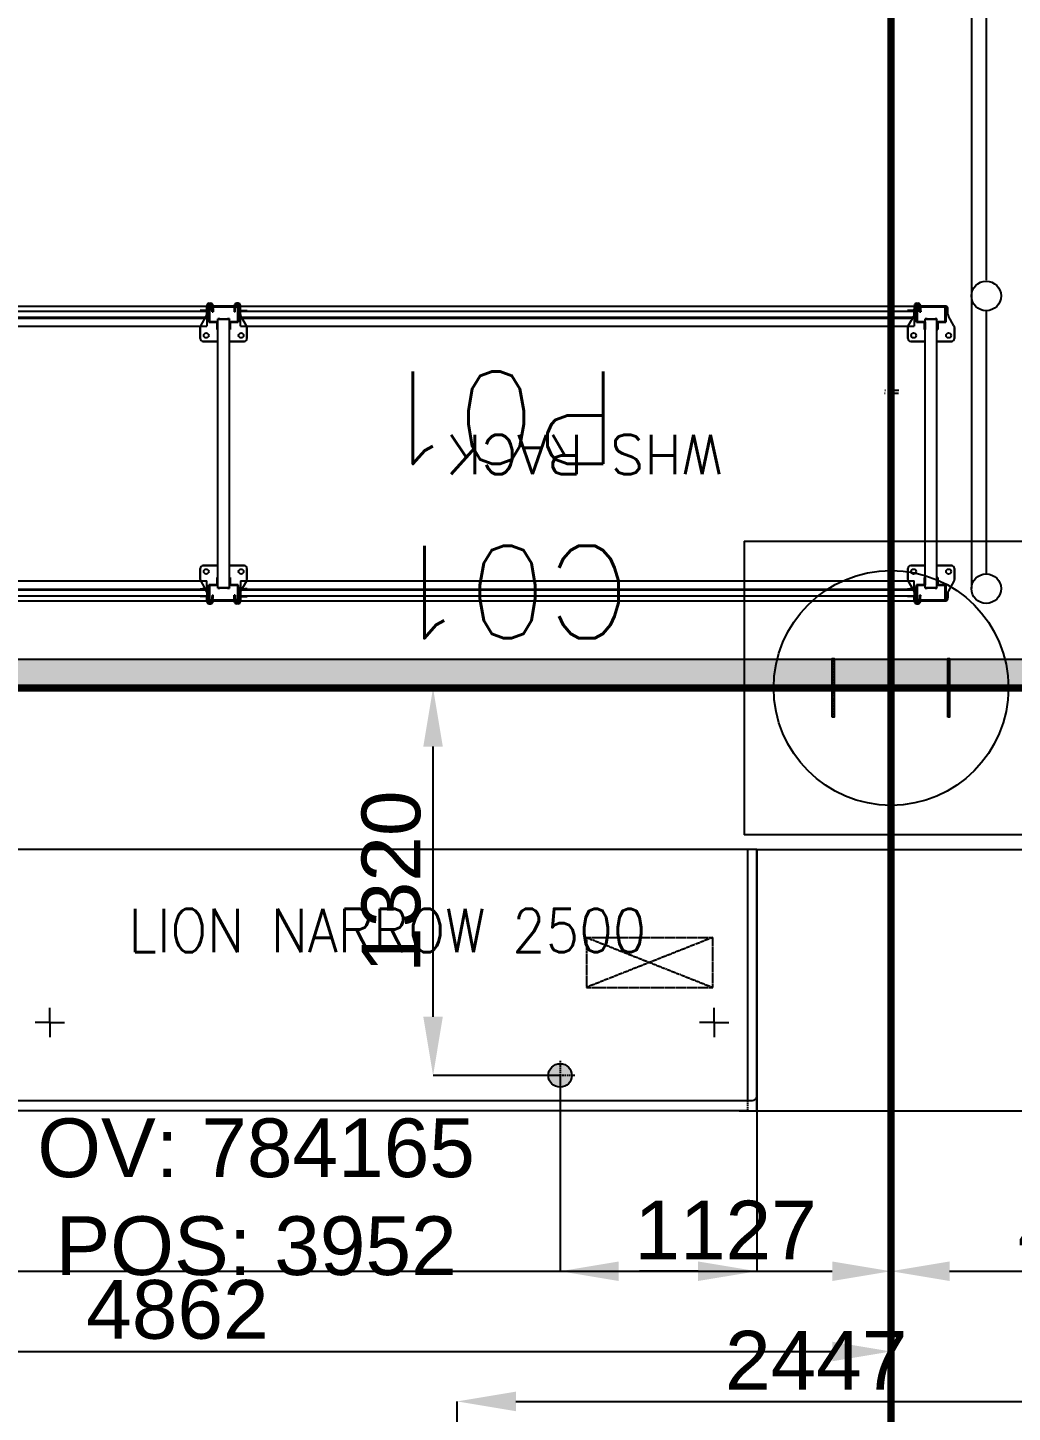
# Model space of a CAD drawing. Header units: millimetres. Extents: x 1478096 to 1808313, y 619971 to 762366.
# Drawn here: x 1554004 to 1557359, y 724123 to 728839 of the extents above; entities that cross this region are included whole.
import ezdxf
from ezdxf.enums import TextEntityAlignment as Align

# ---------------------------------------------------------------- set-up
doc = ezdxf.new("R2010")
doc.units = ezdxf.units.MM
doc.header["$LTSCALE"] = 10
for name, pattern in [('CENTERX2', [4, 2.5, -0.5, 0.5, -0.5]), ('CONTINOUS', [0]), ('HIDDENX2', [0.75, 0.5, -0.25]), ('TRATTEGGIATA', [0.75, 0.5, -0.25]), ('TRATTEGGIATA2', [0.375, 0.25, -0.125])]:
    doc.linetypes.add(name, pattern=pattern)
for name, color, linetype in [('0_Estructura', 251, 'Continuous'), ('A-HATCH-DURLOCK', 252, 'Continuous'), ('ARQ-CARPINTERIAS', 8, 'Continuous'), ('BANCHI', 3, 'Continuous'), ('COSTAN-CAM-EJES', 251, 'CENTERX2'), ('COSTAN-EXH-COTAS', 7, 'Continuous'), ('COSTAN-EXH-Desagues', 1, 'Continuous'), ('COSTAN-EXH-NOMENCLATURAS', 7, 'Continuous'), ('DC-ARQ-DEF GUARDARAIL', 7, 'CONTINOUS'), ('DC-ARQ-EQUIP. DEPOSITO', 203, 'Continuous'), ('DC-ARQ-PAINEL DURLOCK RF', 40, 'Continuous'), ('DESAGUE MAQUINA', 3, 'Continuous'), ('DESAGUE PISO', 7, 'TRATTEGGIATA'), ('GABINETE', 1, 'Continuous'), ('GOP', 1, 'Continuous'), ('LATERALES', 3, 'Continuous'), ('QUADRO_ELETTRICO', 8, 'Continuous'), ('TESTI20', 3, 'Continuous'), ('TETTO', 3, 'TRATTEGGIATA'), ('ZZCOSTAN-CAM-NOMENCLATURAS', 7, 'Continuous')]:
    doc.layers.add(name, color=color, linetype=linetype)
doc.styles.add('costan', font='ARIAL.TTF')
doc.styles.add('RE-PLANTABASE(XREF)$0$STANDARD', font='SIMPLEX.SHX')
doc.styles.add('Romans-100', font='romans')
doc.styles.add('TESTI15', font='romans.shx', dxfattribs={"width": 0.9, "height": 1.5})
doc.dimstyles.new('COSTAN-DESAGUES', dxfattribs={"dimtxt": 200, "dimasz": 200, "dimexe": 0, "dimexo": 0, "dimgap": 40, "dimtad": 1, "dimdec": 0, "dimzin": 0, "dimdsep": 46, "dimtxsty": 'costan', "dimblk1": 'ARCHTICK', "dimblk2": 'ARCHTICK', "dimcen": 0, "dimclrd": 256, "dimclre": 256, "dimclrt": 256, "dimadec": 0, "dimazin": 0, "dimtfac": 1, "dimtdec": 0, "dimtofl": 0, "dimtmove": 0, "dimatfit": 3, "dimfxl": 0, "dimtolj": 1, "dimtzin": 0, "dimarcsym": 0})
doc.dimstyles.new('COSTAN-MM-100', dxfattribs={"dimtxt": 200, "dimasz": 200, "dimexe": 0, "dimexo": 0, "dimgap": 40, "dimtad": 1, "dimdec": 0, "dimzin": 0, "dimdsep": 46, "dimtxsty": 'costan', "dimblk1": 'ARCHTICK', "dimblk2": 'ARCHTICK', "dimcen": 0, "dimclrd": 256, "dimclre": 256, "dimclrt": 256, "dimadec": 0, "dimazin": 0, "dimtfac": 1, "dimtdec": 0, "dimtofl": 0, "dimtmove": 0, "dimatfit": 3, "dimfxl": 0, "dimtolj": 1, "dimtzin": 0, "dimarcsym": 0})

# ---------------------------------------------------------------- blocks, each defined once
blk = doc.blocks.new('RACK')
at = {"layer": 'DC-ARQ-EQUIP. DEPOSITO', "ltscale": 200}
for p, q in [((1629.4502, 649.4465), (1629.4458, 649.4465)), ((1629.4458, 649.4425), (1629.4502, 649.4425)), ((1631.7627, 649.4465), (1631.7671, 649.4465)), ((1631.7671, 649.4425), (1631.7627, 649.4425)), ((1629.3233, 649.3689), (1629.3422, 649.402)), ((1629.3437, 649.4073), (1629.3437, 649.4265)), ((1629.3602, 649.4365), (1629.3512, 649.4365)), ((1629.3512, 649.4365), (1629.3512, 649.3815)), ((1629.3512, 649.3815), (1629.3512, 649.4365)), ((1629.3512, 649.4365), (1629.3602, 649.4365)), ((1629.3532, 649.3835), (1629.3532, 649.4345)), ((1629.3532, 649.4345), (1629.3602, 649.4345)), ((1629.3532, 649.4345), (1629.3532, 649.3835)), ((1629.3602, 649.4345), (1629.3532, 649.4345)), ((1629.4352, 649.4365), (1629.3602, 649.4365)), ((1629.3602, 649.4365), (1629.4352, 649.4365)), ((1629.3602, 649.4345), (1629.4352, 649.4345)), ((1629.4352, 649.4345), (1629.3602, 649.4345)), ((1629.4352, 649.4345), (1629.4352, 649.4365)), ((1629.4362, 649.4365), (1629.4352, 649.4365)), ((1629.4352, 649.4365), (1629.4352, 649.4345)), ((1629.4352, 649.4365), (1629.4362, 649.4365)), ((1629.4352, 649.4345), (1629.4362, 649.4345)), ((1629.4362, 649.4345), (1629.4352, 649.4345)), ((1629.4372, 649.4365), (1629.4362, 649.4365)), ((1629.4362, 649.4365), (1629.4362, 649.4345)), ((1629.4362, 649.4365), (1629.4372, 649.4365)), ((1629.4362, 649.4365), (1629.4362, 649.4345)), ((1629.4362, 649.4345), (1629.4372, 649.4345)), ((1629.4372, 649.4345), (1629.4362, 649.4345)), ((1629.4371, 649.4244), (1629.4367, 649.4175)), ((1629.4407, 649.4172), (1629.4367, 649.4175)), ((1629.4376, 649.4345), (1629.4371, 649.4244)), ((1629.4382, 649.4365), (1629.4372, 649.4365)), ((1629.4372, 649.4365), (1629.4382, 649.4365)), ((1629.4372, 649.4345), (1629.4382, 649.4345)), ((1629.4382, 649.4345), (1629.4372, 649.4345)), ((1629.4378, 649.4389), (1629.4377, 649.4365)), ((1629.4378, 649.4389), (1629.4378, 649.4389)), ((1629.4412, 649.4365), (1629.4382, 649.4365)), ((1629.4382, 649.4365), (1629.4412, 649.4365)), ((1629.4382, 649.4345), (1629.4412, 649.4345)), ((1629.4412, 649.4345), (1629.4382, 649.4345)), ((1629.4407, 649.4172), (1629.4411, 649.4242)), ((1629.4411, 649.4242), (1629.4416, 649.4345)), ((1629.4422, 649.4365), (1629.4412, 649.4365)), ((1629.4412, 649.4365), (1629.4422, 649.4365)), ((1629.4412, 649.4345), (1629.4422, 649.4345)), ((1629.4422, 649.4345), (1629.4412, 649.4345)), ((1629.4417, 649.4365), (1629.4418, 649.4387)), ((1629.4512, 649.4365), (1629.4422, 649.4365)), ((1629.4422, 649.4365), (1629.4422, 649.4345)), ((1629.4422, 649.4365), (1629.4512, 649.4365)), ((1629.4422, 649.4345), (1629.4422, 649.4365)), ((1629.4422, 649.4345), (1629.4492, 649.4345)), ((1629.4492, 649.4345), (1629.4422, 649.4345)), ((1629.4492, 649.4345), (1629.4492, 649.3835)), ((1629.4492, 649.3835), (1629.4492, 649.4345)), ((1629.4512, 649.3815), (1629.4512, 649.4365)), ((1629.4512, 649.4365), (1629.4512, 649.3815)), ((1629.4512, 649.422), (1629.4732, 649.422)), ((1629.4512, 649.4204), (1629.4732, 649.4204)), ((1629.4512, 649.3976), (1629.4732, 649.3976)), ((1629.4512, 649.396), (1629.4732, 649.396)), ((1629.4542, 649.4385), (1629.4542, 649.422)), ((1629.4542, 649.396), (1629.4542, 649.3905)), ((1631.7545, 649.419), (1629.4565, 649.419)), ((1629.4565, 649.419), (1629.4565, 649.399)), ((1631.7545, 649.399), (1629.4565, 649.399)), ((1629.4582, 649.422), (1629.4582, 649.4385)), ((1629.4582, 649.3905), (1629.4582, 649.396)), ((1631.7545, 649.4365), (1629.4585, 649.4365)), ((1629.4585, 649.4365), (1629.4585, 649.422)), ((1629.4585, 649.396), (1629.4585, 649.3682)), ((1629.4587, 649.4073), (1629.4587, 649.4265)), ((1629.4792, 649.3689), (1629.4603, 649.402)), ((1629.4732, 649.422), (1629.4812, 649.422)), ((1629.4812, 649.4204), (1629.4732, 649.4204)), ((1629.4732, 649.3976), (1629.4812, 649.3976)), ((1629.4812, 649.396), (1629.4732, 649.396)), ((1629.4812, 649.422), (1629.4812, 649.4204)), ((1629.4812, 649.4204), (1629.4812, 649.419)), ((1629.4812, 649.399), (1629.4812, 649.3976)), ((1629.4812, 649.3976), (1629.4812, 649.396)), ((1631.7545, 649.3965), (1629.4812, 649.3965)), ((1631.7317, 649.422), (1631.7317, 649.4204)), ((1631.7397, 649.422), (1631.7317, 649.422)), ((1631.7317, 649.4204), (1631.7317, 649.419)), ((1631.7317, 649.4204), (1631.7397, 649.4204)), ((1631.7317, 649.399), (1631.7317, 649.3976)), ((1631.7397, 649.3976), (1631.7317, 649.3976)), ((1631.7317, 649.3976), (1631.7317, 649.396)), ((1631.7317, 649.396), (1631.7397, 649.396)), ((1631.7617, 649.422), (1631.7397, 649.422)), ((1631.7617, 649.4204), (1631.7397, 649.4204)), ((1631.7617, 649.3976), (1631.7397, 649.3976)), ((1631.7617, 649.396), (1631.7397, 649.396)), ((1631.7545, 649.422), (1631.7545, 649.4365)), ((1631.7545, 649.3682), (1631.7545, 649.396)), ((1631.7547, 649.422), (1631.7547, 649.4385)), ((1631.7547, 649.3905), (1631.7547, 649.396)), ((1631.7565, 649.399), (1631.7565, 649.419)), ((1631.7587, 649.4385), (1631.7587, 649.422)), ((1631.7587, 649.396), (1631.7587, 649.3905)), ((1631.7617, 649.3815), (1631.7617, 649.4365)), ((1631.7617, 649.4365), (1631.7707, 649.4365)), ((1631.7637, 649.4345), (1631.7637, 649.3835)), ((1631.7707, 649.4345), (1631.7637, 649.4345)), ((1631.7707, 649.4365), (1631.7707, 649.4345)), ((1631.7707, 649.4365), (1631.7717, 649.4365)), ((1631.7717, 649.4345), (1631.7707, 649.4345)), ((1631.7712, 649.4365), (1631.7711, 649.4387)), ((1631.7719, 649.4242), (1631.7714, 649.4345)), ((1631.7717, 649.4365), (1631.7748, 649.4365)), ((1631.7748, 649.4345), (1631.7717, 649.4345)), ((1631.7722, 649.4172), (1631.7719, 649.4242)), ((1631.7722, 649.4172), (1631.7762, 649.4175)), ((1631.7748, 649.4365), (1631.7758, 649.4365)), ((1631.7758, 649.4345), (1631.7748, 649.4345)), ((1631.7751, 649.4389), (1631.7751, 649.4389)), ((1631.7751, 649.4389), (1631.7753, 649.4365)), ((1631.7754, 649.4345), (1631.7759, 649.4244)), ((1631.7758, 649.4365), (1631.7767, 649.4365)), ((1631.7767, 649.4345), (1631.7758, 649.4345)), ((1631.7759, 649.4244), (1631.7762, 649.4175)), ((1631.7767, 649.4365), (1631.7777, 649.4365)), ((1631.7767, 649.4365), (1631.7767, 649.4345)), ((1631.7777, 649.4345), (1631.7767, 649.4345)), ((1631.7777, 649.4365), (1631.8457, 649.4365)), ((1631.7777, 649.4345), (1631.7777, 649.4365)), ((1631.8457, 649.4345), (1631.7777, 649.4345)), ((1631.8457, 649.4365), (1631.8457, 649.4345)), ((1631.8457, 649.4365), (1631.8467, 649.4365)), ((1631.8467, 649.4345), (1631.8457, 649.4345)), ((1631.8467, 649.4365), (1631.8477, 649.4365)), ((1631.8467, 649.4365), (1631.8467, 649.4345)), ((1631.8477, 649.4345), (1631.8467, 649.4345)), ((1631.8477, 649.4365), (1631.8487, 649.4365)), ((1631.8487, 649.4345), (1631.8477, 649.4345)), ((1631.8487, 649.4365), (1631.8517, 649.4365)), ((1631.8517, 649.4345), (1631.8487, 649.4345)), ((1631.8517, 649.4365), (1631.8527, 649.4365)), ((1631.8527, 649.4345), (1631.8517, 649.4345)), ((1631.8527, 649.4365), (1631.8617, 649.4365)), ((1631.8527, 649.4345), (1631.8527, 649.4365)), ((1631.8597, 649.4345), (1631.8527, 649.4345)), ((1631.8597, 649.3835), (1631.8597, 649.4345)), ((1631.8617, 649.4365), (1631.8617, 649.3815)), ((1631.8692, 649.4073), (1631.8692, 649.4265)), ((1631.8897, 649.3689), (1631.8708, 649.402)), ((1629.3217, 649.3265), (1629.3217, 649.3636)), ((1629.3217, 649.3636), (1629.3217, 649.3265)), ((1629.3512, 649.3815), (1629.3787, 649.3815)), ((1629.3787, 649.3815), (1629.3512, 649.3815)), ((1629.3807, 649.3835), (1629.3532, 649.3835)), ((1629.3532, 649.3835), (1629.3807, 649.3835)), ((1629.3787, 649.3815), (1629.3787, 649.3565)), ((1629.3787, 649.3565), (1629.3787, 649.3815)), ((1629.3787, 649.3565), (1629.3807, 649.3565)), ((1629.3807, 649.3565), (1629.3787, 649.3565)), ((1629.3807, 649.3565), (1629.3807, 649.3835)), ((1629.3807, 649.3835), (1629.3807, 649.3565)), ((1629.3812, 649.3934), (1629.3877, 649.3934)), ((1629.3812, 649.3925), (1629.3812, 649.3934)), ((1629.3877, 649.3934), (1629.3812, 649.3934)), ((1629.3812, 649.3934), (1629.3812, 649.3925)), ((1629.4212, 649.3925), (1629.3812, 649.3925)), ((1629.3812, 649.3925), (1629.3812, 648.4765)), ((1629.3812, 649.3925), (1629.3812, 648.4765)), ((1629.3812, 649.3925), (1629.4212, 649.3925)), ((1629.3877, 649.3934), (1629.3877, 649.3925)), ((1629.3877, 649.3925), (1629.3877, 649.3934)), ((1629.4147, 649.3934), (1629.4212, 649.3934)), ((1629.4147, 649.3925), (1629.4147, 649.3934)), ((1629.4212, 649.3934), (1629.4147, 649.3934)), ((1629.4147, 649.3934), (1629.4147, 649.3925)), ((1629.4212, 649.3934), (1629.4212, 649.3925)), ((1629.4212, 649.3925), (1629.4212, 649.3934)), ((1629.4212, 649.3925), (1629.4212, 648.4765)), ((1629.4212, 649.3925), (1629.4212, 648.4765)), ((1629.4492, 649.3835), (1629.4217, 649.3835)), ((1629.4217, 649.3835), (1629.4217, 649.3565)), ((1629.4217, 649.3835), (1629.4492, 649.3835)), ((1629.4217, 649.3565), (1629.4217, 649.3835)), ((1629.4217, 649.3565), (1629.4237, 649.3565)), ((1629.4237, 649.3565), (1629.4217, 649.3565)), ((1629.4237, 649.3815), (1629.4512, 649.3815)), ((1629.4237, 649.3565), (1629.4237, 649.3815)), ((1629.4512, 649.3815), (1629.4237, 649.3815)), ((1629.4237, 649.3815), (1629.4237, 649.3565)), ((1629.4542, 649.3905), (1629.4582, 649.3905)), ((1631.7545, 649.3682), (1629.4585, 649.3682)), ((1629.4807, 649.3636), (1629.4807, 649.3265)), ((1629.4807, 649.3265), (1629.4807, 649.3636)), ((1631.7322, 649.3636), (1631.7322, 649.3265)), ((1631.7587, 649.3905), (1631.7547, 649.3905)), ((1631.7892, 649.3815), (1631.7617, 649.3815)), ((1631.7637, 649.3835), (1631.7912, 649.3835)), ((1631.7892, 649.3565), (1631.7892, 649.3815)), ((1631.7912, 649.3565), (1631.7892, 649.3565)), ((1631.7912, 649.3835), (1631.7912, 649.3565)), ((1631.7982, 649.3934), (1631.7917, 649.3934)), ((1631.7917, 649.3934), (1631.7917, 649.3925)), ((1631.7917, 649.3925), (1631.7917, 648.4765)), ((1631.7917, 649.3925), (1631.8317, 649.3925)), ((1631.7982, 649.3925), (1631.7982, 649.3934)), ((1631.8317, 649.3934), (1631.8252, 649.3934)), ((1631.8252, 649.3934), (1631.8252, 649.3925)), ((1631.8317, 649.3925), (1631.8317, 649.3934)), ((1631.8317, 649.3925), (1631.8317, 648.4765)), ((1631.8322, 649.3835), (1631.8597, 649.3835)), ((1631.8322, 649.3565), (1631.8322, 649.3835)), ((1631.8342, 649.3565), (1631.8322, 649.3565)), ((1631.8617, 649.3815), (1631.8342, 649.3815)), ((1631.8342, 649.3815), (1631.8342, 649.3565)), ((1631.8912, 649.3265), (1631.8912, 649.3636)), ((1629.3812, 649.3165), (1629.3317, 649.3165)), ((1629.3317, 649.3165), (1629.3812, 649.3165)), ((1629.4707, 649.3165), (1629.4212, 649.3165)), ((1629.4212, 649.3165), (1629.4707, 649.3165)), ((1631.7422, 649.3165), (1631.7917, 649.3165)), ((1631.8317, 649.3165), (1631.8812, 649.3165)), ((1629.3812, 648.5525), (1629.3317, 648.5525)), ((1629.3317, 648.5525), (1629.3812, 648.5525)), ((1629.4707, 648.5525), (1629.4212, 648.5525)), ((1629.4212, 648.5525), (1629.4707, 648.5525)), ((1631.7422, 648.5525), (1631.7917, 648.5525)), ((1631.8317, 648.5525), (1631.8812, 648.5525)), ((1629.3217, 648.5425), (1629.3217, 648.5053)), ((1629.3217, 648.5053), (1629.3217, 648.5425)), ((1629.3233, 648.5), (1629.3422, 648.4669)), ((1629.3787, 648.4875), (1629.3787, 648.5125)), ((1629.3787, 648.5125), (1629.3807, 648.5125)), ((1629.3787, 648.5125), (1629.3787, 648.4875)), ((1629.3807, 648.5125), (1629.3787, 648.5125)), ((1629.3807, 648.5125), (1629.3807, 648.4855)), ((1629.3807, 648.4855), (1629.3807, 648.5125)), ((1629.4217, 648.4855), (1629.4217, 648.5125)), ((1629.4217, 648.5125), (1629.4237, 648.5125)), ((1629.4217, 648.5125), (1629.4217, 648.4855)), ((1629.4237, 648.5125), (1629.4217, 648.5125)), ((1629.4237, 648.5125), (1629.4237, 648.4875)), ((1629.4237, 648.4875), (1629.4237, 648.5125)), ((1629.4585, 648.473), (1629.4585, 648.5007)), ((1631.7545, 648.5007), (1629.4585, 648.5007)), ((1629.4792, 648.5), (1629.4603, 648.4669)), ((1629.4807, 648.5053), (1629.4807, 648.5425)), ((1629.4807, 648.5425), (1629.4807, 648.5053)), ((1631.7322, 648.5053), (1631.7322, 648.5425)), ((1631.7545, 648.5007), (1631.7545, 648.473)), ((1631.7892, 648.5125), (1631.7892, 648.4875)), ((1631.7912, 648.5125), (1631.7892, 648.5125)), ((1631.7912, 648.4855), (1631.7912, 648.5125)), ((1631.8322, 648.5125), (1631.8322, 648.4855)), ((1631.8342, 648.5125), (1631.8322, 648.5125)), ((1631.8342, 648.4875), (1631.8342, 648.5125)), ((1631.8897, 648.5), (1631.8708, 648.4669)), ((1631.8912, 648.5425), (1631.8912, 648.5053)), ((1629.3437, 648.4616), (1629.3437, 648.4425)), ((1629.3512, 648.4875), (1629.3787, 648.4875)), ((1629.3512, 648.4325), (1629.3512, 648.4875)), ((1629.3787, 648.4875), (1629.3512, 648.4875)), ((1629.3512, 648.4875), (1629.3512, 648.4325)), ((1629.3807, 648.4855), (1629.3532, 648.4855)), ((1629.3532, 648.4855), (1629.3532, 648.4345)), ((1629.3532, 648.4855), (1629.3807, 648.4855)), ((1629.3532, 648.4345), (1629.3532, 648.4855)), ((1629.3812, 648.4765), (1629.3812, 648.4755)), ((1629.4212, 648.4765), (1629.3812, 648.4765)), ((1629.3812, 648.4755), (1629.3812, 648.4765)), ((1629.3812, 648.4765), (1629.4212, 648.4765)), ((1629.3812, 648.4755), (1629.3877, 648.4755)), ((1629.3877, 648.4755), (1629.3812, 648.4755)), ((1629.3877, 648.4755), (1629.3877, 648.4765)), ((1629.3877, 648.4765), (1629.3877, 648.4755)), ((1629.4147, 648.4765), (1629.4147, 648.4755)), ((1629.4147, 648.4755), (1629.4147, 648.4765)), ((1629.4147, 648.4755), (1629.4212, 648.4755)), ((1629.4212, 648.4755), (1629.4147, 648.4755)), ((1629.4212, 648.4755), (1629.4212, 648.4765)), ((1629.4212, 648.4765), (1629.4212, 648.4755)), ((1629.4492, 648.4855), (1629.4217, 648.4855)), ((1629.4217, 648.4855), (1629.4492, 648.4855)), ((1629.4237, 648.4875), (1629.4512, 648.4875)), ((1629.4512, 648.4875), (1629.4237, 648.4875)), ((1629.4407, 648.4517), (1629.4367, 648.4515)), ((1629.4371, 648.4445), (1629.4367, 648.4515)), ((1629.4407, 648.4517), (1629.4411, 648.4447)), ((1629.4492, 648.4345), (1629.4492, 648.4855)), ((1629.4492, 648.4855), (1629.4492, 648.4345)), ((1629.4512, 648.4875), (1629.4512, 648.4325)), ((1629.4512, 648.4325), (1629.4512, 648.4875)), ((1629.4512, 648.473), (1629.4732, 648.473)), ((1629.4512, 648.4714), (1629.4732, 648.4714)), ((1629.4542, 648.473), (1629.4542, 648.4785)), ((1629.4542, 648.4785), (1629.4582, 648.4785)), ((1629.4565, 648.45), (1629.4565, 648.47)), ((1631.7565, 648.47), (1629.4565, 648.47)), ((1629.4582, 648.4785), (1629.4582, 648.473)), ((1629.4587, 648.4616), (1629.4587, 648.4425)), ((1629.4812, 648.473), (1629.4732, 648.473)), ((1629.4732, 648.4714), (1629.4812, 648.4714)), ((1631.7545, 648.473), (1629.4812, 648.473)), ((1629.4812, 648.4714), (1629.4812, 648.473)), ((1629.4812, 648.47), (1629.4812, 648.4714)), ((1631.7317, 648.473), (1631.7397, 648.473)), ((1631.7317, 648.4714), (1631.7317, 648.473)), ((1631.7397, 648.4714), (1631.7317, 648.4714)), ((1631.7317, 648.47), (1631.7317, 648.4714)), ((1631.7617, 648.473), (1631.7397, 648.473)), ((1631.7617, 648.4714), (1631.7397, 648.4714)), ((1631.7547, 648.4785), (1631.7547, 648.473)), ((1631.7587, 648.4785), (1631.7547, 648.4785)), ((1631.7565, 648.47), (1631.7565, 648.45)), ((1631.7587, 648.473), (1631.7587, 648.4785)), ((1631.7892, 648.4875), (1631.7617, 648.4875)), ((1631.7617, 648.4875), (1631.7617, 648.4325)), ((1631.7637, 648.4855), (1631.7912, 648.4855)), ((1631.7637, 648.4345), (1631.7637, 648.4855)), ((1631.7722, 648.4517), (1631.7719, 648.4447)), ((1631.7722, 648.4517), (1631.7762, 648.4515)), ((1631.7759, 648.4445), (1631.7762, 648.4515)), ((1631.7917, 648.4755), (1631.7917, 648.4765)), ((1631.7917, 648.4765), (1631.8317, 648.4765)), ((1631.7982, 648.4755), (1631.7917, 648.4755)), ((1631.7982, 648.4765), (1631.7982, 648.4755)), ((1631.8252, 648.4755), (1631.8252, 648.4765)), ((1631.8317, 648.4755), (1631.8252, 648.4755)), ((1631.8317, 648.4765), (1631.8317, 648.4755)), ((1631.8322, 648.4855), (1631.8597, 648.4855)), ((1631.8617, 648.4875), (1631.8342, 648.4875)), ((1631.8597, 648.4855), (1631.8597, 648.4345)), ((1631.8617, 648.4325), (1631.8617, 648.4875)), ((1631.8692, 648.4616), (1631.8692, 648.4425)), ((1629.3532, 648.4325), (1629.3512, 648.4325)), ((1629.3512, 648.4325), (1629.3532, 648.4325)), ((1629.3532, 648.4345), (1629.3532, 648.4345)), ((1629.3532, 648.4345), (1629.4352, 648.4345)), ((1629.3532, 648.4345), (1629.3532, 648.4345)), ((1629.4352, 648.4345), (1629.3532, 648.4345)), ((1629.4352, 648.4325), (1629.3532, 648.4325)), ((1629.3532, 648.4325), (1629.4352, 648.4325)), ((1629.4352, 648.4345), (1629.4352, 648.4325)), ((1629.4352, 648.4345), (1629.4362, 648.4345)), ((1629.4352, 648.4325), (1629.4352, 648.4345)), ((1629.4362, 648.4345), (1629.4352, 648.4345)), ((1629.4362, 648.4325), (1629.4352, 648.4325)), ((1629.4352, 648.4325), (1629.4362, 648.4325)), ((1629.4362, 648.4345), (1629.4372, 648.4345)), ((1629.4362, 648.4325), (1629.4362, 648.4345)), ((1629.4372, 648.4345), (1629.4362, 648.4345)), ((1629.4362, 648.4325), (1629.4362, 648.4345)), ((1629.4372, 648.4325), (1629.4362, 648.4325)), ((1629.4362, 648.4325), (1629.4372, 648.4325)), ((1629.4376, 648.4345), (1629.4371, 648.4445)), ((1629.4372, 648.4345), (1629.4382, 648.4345)), ((1629.4382, 648.4345), (1629.4372, 648.4345)), ((1629.4382, 648.4325), (1629.4372, 648.4325)), ((1629.4372, 648.4325), (1629.4382, 648.4325)), ((1629.4378, 648.43), (1629.4377, 648.4325)), ((1629.4378, 648.43), (1629.4378, 648.43)), ((1629.4382, 648.4345), (1629.4412, 648.4345)), ((1629.4412, 648.4345), (1629.4382, 648.4345)), ((1629.4412, 648.4325), (1629.4382, 648.4325)), ((1629.4382, 648.4325), (1629.4412, 648.4325)), ((1629.4411, 648.4447), (1629.4416, 648.4345)), ((1629.4412, 648.4345), (1629.4422, 648.4345)), ((1629.4422, 648.4345), (1629.4412, 648.4345)), ((1629.4422, 648.4325), (1629.4412, 648.4325)), ((1629.4412, 648.4325), (1629.4422, 648.4325)), ((1629.4417, 648.4325), (1629.4418, 648.4302)), ((1629.4422, 648.4325), (1629.4422, 648.4345)), ((1629.4422, 648.4345), (1629.4492, 648.4345)), ((1629.4422, 648.4345), (1629.4422, 648.4325)), ((1629.4492, 648.4345), (1629.4422, 648.4345)), ((1629.4512, 648.4325), (1629.4422, 648.4325)), ((1629.4422, 648.4325), (1629.4512, 648.4325)), ((1629.4458, 648.4265), (1629.4502, 648.4265)), ((1629.4502, 648.4225), (1629.4458, 648.4225)), ((1629.4512, 648.4486), (1629.4732, 648.4486)), ((1629.4512, 648.447), (1629.4732, 648.447)), ((1629.4542, 648.4305), (1629.4542, 648.447)), ((1631.7565, 648.45), (1629.4565, 648.45)), ((1629.4582, 648.447), (1629.4582, 648.4305)), ((1629.4585, 648.4325), (1629.4585, 648.447)), ((1631.7545, 648.4325), (1629.4585, 648.4325)), ((1629.4812, 648.4486), (1629.4732, 648.4486)), ((1629.4732, 648.447), (1629.4812, 648.447)), ((1629.4812, 648.4486), (1629.4812, 648.45)), ((1629.4812, 648.447), (1629.4812, 648.4486)), ((1631.7317, 648.4486), (1631.7317, 648.45)), ((1631.7317, 648.447), (1631.7317, 648.4486)), ((1631.7317, 648.4486), (1631.7397, 648.4486)), ((1631.7397, 648.447), (1631.7317, 648.447)), ((1631.7617, 648.4486), (1631.7397, 648.4486)), ((1631.7617, 648.447), (1631.7397, 648.447)), ((1631.7545, 648.447), (1631.7545, 648.4325)), ((1631.7547, 648.447), (1631.7547, 648.4305)), ((1631.7587, 648.4305), (1631.7587, 648.447)), ((1631.7617, 648.4325), (1631.7707, 648.4325)), ((1631.7671, 648.4265), (1631.7627, 648.4265)), ((1631.7627, 648.4225), (1631.7671, 648.4225)), ((1631.7707, 648.4345), (1631.7637, 648.4345)), ((1631.7707, 648.4325), (1631.7707, 648.4345)), ((1631.7717, 648.4345), (1631.7707, 648.4345)), ((1631.7707, 648.4325), (1631.7717, 648.4325)), ((1631.7712, 648.4325), (1631.7711, 648.4302)), ((1631.7719, 648.4447), (1631.7714, 648.4345)), ((1631.7748, 648.4345), (1631.7717, 648.4345)), ((1631.7717, 648.4325), (1631.7748, 648.4325)), ((1631.7758, 648.4345), (1631.7748, 648.4345)), ((1631.7748, 648.4325), (1631.7758, 648.4325)), ((1631.7751, 648.43), (1631.7753, 648.4325)), ((1631.7751, 648.43), (1631.7751, 648.43)), ((1631.7754, 648.4345), (1631.7759, 648.4445)), ((1631.7767, 648.4345), (1631.7758, 648.4345)), ((1631.7758, 648.4325), (1631.7767, 648.4325)), ((1631.7777, 648.4345), (1631.7767, 648.4345)), ((1631.7767, 648.4325), (1631.7767, 648.4345)), ((1631.7767, 648.4325), (1631.7777, 648.4325)), ((1631.7777, 648.4345), (1631.7777, 648.4325)), ((1631.8457, 648.4345), (1631.7777, 648.4345)), ((1631.7777, 648.4325), (1631.8457, 648.4325)), ((1631.8457, 648.4325), (1631.8457, 648.4345)), ((1631.8467, 648.4345), (1631.8457, 648.4345)), ((1631.8457, 648.4325), (1631.8467, 648.4325)), ((1631.8477, 648.4345), (1631.8467, 648.4345)), ((1631.8467, 648.4325), (1631.8467, 648.4345)), ((1631.8467, 648.4325), (1631.8477, 648.4325)), ((1631.8487, 648.4345), (1631.8477, 648.4345)), ((1631.8477, 648.4325), (1631.8487, 648.4325)), ((1631.8517, 648.4345), (1631.8487, 648.4345)), ((1631.8487, 648.4325), (1631.8517, 648.4325)), ((1631.8527, 648.4345), (1631.8517, 648.4345)), ((1631.8517, 648.4325), (1631.8527, 648.4325)), ((1631.8527, 648.4345), (1631.8527, 648.4325)), ((1631.8597, 648.4345), (1631.8527, 648.4345)), ((1631.8527, 648.4325), (1631.8617, 648.4325))]:
    blk.add_line(p, q, dxfattribs=at)
for centre in [(1629.3417, 649.3365, 0), (1629.3417, 649.3365, 0), (1629.4607, 649.3365, 0), (1629.4607, 649.3365, 0), (1631.7522, 649.3365, 0), (1631.8712, 649.3365, 0), (1629.3417, 648.5325, 0), (1629.3417, 648.5325, 0), (1629.4607, 648.5325, 0), (1629.4607, 648.5325, 0), (1631.7522, 648.5325, 0), (1631.8712, 648.5325, 0)]:
    blk.add_circle(centre, 0.0085, dxfattribs=at)
for centre, radius, start, end in [((1629.4458, 649.4385), 0.008, 90, 177.0391), ((1629.4458, 649.4385), 0.004, 90, 177.0391), ((1629.4502, 649.4385), 0.008, 0, 90), ((1629.4502, 649.4385), 0.004, 0, 90), ((1631.7627, 649.4385), 0.008, 90, 180), ((1631.7627, 649.4385), 0.004, 90, 180), ((1631.7671, 649.4385), 0.008, 2.9609, 90), ((1631.7671, 649.4385), 0.004, 2.9609, 90), ((1629.3337, 649.4073), 0.01, 327.9946, 0), ((1629.3537, 649.4265), 0.01, 104.4775, 180), ((1629.4389, 649.4359), 0.00325, 109.6589, 169.5544), ((1629.4389, 649.4359), 0.00325, 205.7269, 244.4192), ((1629.4487, 649.4265), 0.01, 56.6347, 75.5225), ((1629.4487, 649.4265), 0.01, 0, 75.5225), ((1629.4487, 649.4265), 0.01, 12.8509, 18.1993), ((1629.4687, 649.4073), 0.01, 180, 212.0054), ((1631.7642, 649.4265), 0.01, 161.8096, 167.1738), ((1631.7642, 649.4265), 0.01, 104.4775, 123.3687), ((1631.774, 649.4359), 0.00325, 10.4456, 70.3411), ((1631.774, 649.4359), 0.00325, 295.5808, 334.2731), ((1631.8592, 649.4265), 0.01, 0, 75.5225), ((1631.8792, 649.4073), 0.01, 180, 212.0054), ((1629.3317, 649.3636), 0.01, 147.9946, 180), ((1629.3317, 649.3636), 0.01, 152.434, 180), ((1629.4707, 649.3636), 0.01, 0, 32.0054), ((1629.4707, 649.3636), 0.01, 0, 27.566), ((1631.7422, 649.3636), 0.01, 152.434, 180), ((1631.8812, 649.3636), 0.01, 0, 32.0054), ((1629.3317, 649.3265), 0.01, 180, 270), ((1629.3317, 649.3265), 0.01, 180, 270), ((1629.4707, 649.3265), 0.01, 270, 0), ((1629.4707, 649.3265), 0.01, 270, 0), ((1631.7422, 649.3265), 0.01, 180, 270), ((1631.8812, 649.3265), 0.01, 270, 0), ((1629.3317, 648.5425), 0.01, 90, 180), ((1629.3317, 648.5425), 0.01, 90, 180), ((1629.4707, 648.5425), 0.01, 0, 90), ((1629.4707, 648.5425), 0.01, 0, 90), ((1631.7422, 648.5425), 0.01, 90, 180), ((1631.8812, 648.5425), 0.01, 0, 90), ((1629.3317, 648.5053), 0.01, 180, 212.0054), ((1629.3317, 648.5053), 0.01, 180, 207.566), ((1629.4707, 648.5053), 0.01, 327.9946, 0), ((1629.4707, 648.5053), 0.01, 332.434, 0), ((1631.7422, 648.5053), 0.01, 180, 207.566), ((1631.8812, 648.5053), 0.01, 327.9946, 0), ((1629.3337, 648.4616), 0.01, 0, 32.0054), ((1629.4687, 648.4616), 0.01, 147.9946, 180), ((1631.8792, 648.4616), 0.01, 147.9946, 180), ((1629.3537, 648.4425), 0.01, 180, 255.5225), ((1629.4389, 648.433), 0.00325, 190.4456, 250.3411), ((1629.4389, 648.433), 0.00325, 115.5808, 154.2731), ((1629.4458, 648.4305), 0.008, 182.9609, 270), ((1629.4458, 648.4305), 0.004, 182.9609, 270), ((1629.4502, 648.4305), 0.004, 270, 0), ((1629.4502, 648.4305), 0.008, 270, 0), ((1629.4487, 648.4425), 0.01, 284.4775, 0), ((1629.4487, 648.4425), 0.01, 284.4775, 303.3653), ((1629.4487, 648.4425), 0.01, 341.8007, 347.1491), ((1631.7627, 648.4305), 0.008, 180, 270), ((1631.7642, 648.4425), 0.01, 236.6313, 255.5225), ((1631.7627, 648.4305), 0.004, 180, 270), ((1631.7671, 648.4305), 0.004, 270, 357.0391), ((1631.7671, 648.4305), 0.008, 270, 357.0391), ((1631.774, 648.433), 0.00325, 289.6589, 349.5544), ((1631.774, 648.433), 0.00325, 25.7269, 64.4192), ((1631.8592, 648.4425), 0.01, 284.4775, 0)]:
    blk.add_arc(centre, radius, start, end, dxfattribs=at)
at = {"layer": 'DC-ARQ-EQUIP. DEPOSITO', "style": 'RE-PLANTABASE(XREF)$0$STANDARD'}
blk.add_text('WHS RACK', height=0.13486, dxfattribs=at).set_placement((1630.5833, 648.9378, 0), align=Align.MIDDLE_CENTER)
blk = doc.blocks.new('LI_TL1_N_250')
at = {"layer": 'DESAGUE MAQUINA'}
for p, q in [((121.7, -590), (121.7, -540)), ((2385, -590), (2385, -540)), ((121.7, -590), (71.7, -590)), ((121.7, -590), (121.7, -640)), ((121.7, -590), (171.7, -590)), ((2385, -590), (2335, -590)), ((2385, -590), (2385, -640)), ((2385, -590), (2435, -590))]:
    blk.add_line(p, q, dxfattribs=at)
at = {"layer": 'DESAGUE PISO'}
for p, q in [((1860, -720), (1860, -820)), ((1910, -770), (1810, -770))]:
    blk.add_line(p, q, dxfattribs=at)
at = {"layer": 'GABINETE'}
for p, q in [((2500, 0), (0, 0)), ((0, 0), (0, -855)), ((0, -855), (2500, -855)), ((2500, -890), (0, -890))]:
    blk.add_line(p, q, dxfattribs=at)
at = {"layer": 'LATERALES'}
for p, q in [((2500, -890), (0, -890)), ((2470, -890), (2500, -890))]:
    blk.add_line(p, q, dxfattribs=at)
at = {"layer": 'QUADRO_ELETTRICO', "linetype": 'TRATTEGGIATA2'}
for p, q in [((1950, -300), (2380, -300)), ((1950, -300), (2380, -470)), ((2380, -300), (1950, -470)), ((1950, -300), (1950, -470)), ((2380, -470), (2380, -300)), ((1950, -470), (2380, -470))]:
    blk.add_line(p, q, dxfattribs=at)
at = {"layer": 'TESTI20', "style": 'TESTI15', "width": 0.9}
blk.add_text('LION NARROW 2500', height=147.999, dxfattribs=at).set_placement((1271.4, -276.1), align=Align.MIDDLE)
blk = doc.blocks.new('*D528')
at = {"layer": 'COSTAN-EXH-COTAS', "lineweight": -2, "transparency": 16777216}
for p, q in [((1542677.9, 725150.2), (1542677.9, 724603.4)), ((1556487.9, 725150.2), (1556487.9, 724603.4)), ((1542877.9, 724603.4), (1556287.9, 724603.4))]:
    blk.add_line(p, q, dxfattribs=at)
at = {"layer": 'COSTAN-EXH-COTAS', "transparency": 16777216}
for points in [[(1542877.9, 724636.7), (1542877.9, 724570.1), (1542677.9, 724603.4)], [(1556287.9, 724636.7), (1556287.9, 724570.1), (1556487.9, 724603.4)]]:
    blk.add_solid(points, dxfattribs=at)
at = {"layer": 'Defpoints', "color": 0, "transparency": 16777216}
for p in [(1542677.9, 725150.2), (1556487.9, 725150.2), (1556487.9, 724603.4)]:
    blk.add_point(p, dxfattribs=at)
at = {"layer": 'COSTAN-EXH-COTAS', "transparency": 16777216, "insert": (1549582.9, 724745.6), "char_height": 200, "attachment_point": 5, "style": 'costan'}
blk.add_mtext('\\A1;13810', dxfattribs=at)
blk = doc.blocks.new('_ARCHTICK')
at = {"color": 0, "linetype": 'ByBlock', "const_width": 0.15}
blk.add_lwpolyline([(-0.5, -0.5), (0.5, 0.5)], dxfattribs=at)
blk = doc.blocks.new('*D530')
at = {"layer": 'COSTAN-EXH-COTAS', "lineweight": -2, "transparency": 16777216}
for p, q in [((1556487.9, 726040.2), (1557896, 726040.2)), ((1557896, 725350.2), (1557896, 725840.2)), ((1556487.9, 725150.2), (1557896, 725150.2))]:
    blk.add_line(p, q, dxfattribs=at)
at = {"layer": 'COSTAN-EXH-COTAS', "transparency": 16777216}
for points in [[(1557862.7, 725840.2), (1557929.4, 725840.2), (1557896, 726040.2)], [(1557862.7, 725350.2), (1557929.4, 725350.2), (1557896, 725150.2)]]:
    blk.add_solid(points, dxfattribs=at)
at = {"layer": 'Defpoints', "color": 0, "transparency": 16777216}
for p in [(1556487.9, 726040.2), (1557896, 726040.2), (1556487.9, 725150.2)]:
    blk.add_point(p, dxfattribs=at)
at = {"layer": 'COSTAN-EXH-COTAS', "transparency": 16777216, "insert": (1557753.9, 725595.2), "char_height": 200, "attachment_point": 5, "rotation": 90, "style": 'costan'}
blk.add_mtext('\\A1;890', dxfattribs=at)
blk = doc.blocks.new('COSTAN-REFERENCIA DE DESAGÜES')
at = {"layer": 'COSTAN-EXH-Desagues'}
blk.add_hatch(color=256, dxfattribs=at).paths.add_polyline_path([(40, 0, 1), (-40, 0, 1)])
blk.add_circle((0, 0), 40, dxfattribs=at)
blk = doc.blocks.new('*D526')
at = {"layer": 'COSTAN-EXH-Desagues', "lineweight": -2, "transparency": 16777216}
for p, q in [((1555817.9, 725270.2), (1555817.9, 724603.4)), ((1556017.9, 724603.4), (1556745, 724603.4))]:
    blk.add_line(p, q, dxfattribs=at)
at = {"layer": 'COSTAN-EXH-Desagues', "transparency": 16777216}
for points in [[(1556017.9, 724636.7), (1556017.9, 724570.1), (1555817.9, 724603.4)], [(1556745, 724636.7), (1556745, 724570.1), (1556945, 724603.4)]]:
    blk.add_solid(points, dxfattribs=at)
at = {"layer": 'Defpoints', "color": 0, "transparency": 16777216}
for p in [(1555817.9, 725270.2), (1556945, 724603.4), (1556945, 724603.4)]:
    blk.add_point(p, dxfattribs=at)
at = {"layer": 'COSTAN-EXH-Desagues', "transparency": 16777216, "insert": (1556381.5, 724743.8), "char_height": 200, "attachment_point": 5, "style": 'costan'}
blk.add_mtext('\\A1;1127', dxfattribs=at)
blk = doc.blocks.new('*D536')
at = {"layer": 'COSTAN-EXH-COTAS', "lineweight": -2, "transparency": 16777216}
for p, q in [((1556487.9, 726040.2), (1556487.9, 724603.4)), ((1556945, 726040.2), (1556945, 724603.4)), ((1556287.9, 724603.4), (1556087.9, 724603.4)), ((1557145, 724603.4), (1557875, 724603.4))]:
    blk.add_line(p, q, dxfattribs=at)
at = {"layer": 'COSTAN-EXH-COTAS', "transparency": 16777216}
for points in [[(1556287.9, 724636.7), (1556287.9, 724570.1), (1556487.9, 724603.4)], [(1557145, 724636.7), (1557145, 724570.1), (1556945, 724603.4)]]:
    blk.add_solid(points, dxfattribs=at)
at = {"layer": 'Defpoints', "color": 0, "transparency": 16777216}
for p in [(1556487.9, 726040.2), (1556945, 726040.2), (1556945, 724603.4)]:
    blk.add_point(p, dxfattribs=at)
at = {"layer": 'COSTAN-EXH-COTAS', "transparency": 16777216, "insert": (1557610, 724745.1), "char_height": 200, "attachment_point": 5, "style": 'costan'}
blk.add_mtext('\\A1;457', dxfattribs=at)
blk = doc.blocks.new('*D539')
at = {"layer": 'COSTAN-EXH-Desagues', "lineweight": -2, "transparency": 16777216}
for p, q in [((1555385, 725470.2), (1555385, 726390.2)), ((1555817.9, 725270.2), (1555385, 725270.2))]:
    blk.add_line(p, q, dxfattribs=at)
at = {"layer": 'COSTAN-EXH-Desagues', "transparency": 16777216}
for points in [[(1555351.7, 726390.2), (1555418.3, 726390.2), (1555385, 726590.2)], [(1555351.7, 725470.2), (1555418.3, 725470.2), (1555385, 725270.2)]]:
    blk.add_solid(points, dxfattribs=at)
at = {"layer": 'Defpoints', "color": 0, "transparency": 16777216}
for p in [(1555385, 726590.2), (1555385, 726590.2), (1555817.9, 725270.2)]:
    blk.add_point(p, dxfattribs=at)
at = {"layer": 'COSTAN-EXH-Desagues', "transparency": 16777216, "insert": (1555242.8, 725930.2), "char_height": 200, "attachment_point": 5, "rotation": 90, "style": 'costan'}
blk.add_mtext('\\A1;1320', dxfattribs=at)
blk = doc.blocks.new('*D542')
at = {"layer": 'COSTAN-EXH-Desagues', "lineweight": -2, "transparency": 16777216}
for p, q in [((1552082.9, 725270.2), (1552082.9, 724330)), ((1552282.9, 724330), (1556745, 724330))]:
    blk.add_line(p, q, dxfattribs=at)
at = {"layer": 'COSTAN-EXH-Desagues', "transparency": 16777216}
for points in [[(1552282.9, 724363.3), (1552282.9, 724296.7), (1552082.9, 724330)], [(1556745, 724363.3), (1556745, 724296.7), (1556945, 724330)]]:
    blk.add_solid(points, dxfattribs=at)
at = {"layer": 'Defpoints', "color": 0, "transparency": 16777216}
for p in [(1552082.9, 725270.2), (1556945, 724330), (1556945, 724330)]:
    blk.add_point(p, dxfattribs=at)
at = {"layer": 'COSTAN-EXH-Desagues', "transparency": 16777216, "insert": (1554514, 724472.1), "char_height": 200, "attachment_point": 5, "style": 'costan'}
blk.add_mtext('\\A1;4862', dxfattribs=at)
blk = doc.blocks.new('*D543')
at = {"layer": 'COSTAN-EXH-Desagues', "lineweight": -2, "transparency": 16777216}
for p, q in [((1548332.9, 725270.2), (1548332.9, 724040)), ((1548532.9, 724040), (1556745, 724040))]:
    blk.add_line(p, q, dxfattribs=at)
at = {"layer": 'COSTAN-EXH-Desagues', "transparency": 16777216}
for points in [[(1548532.9, 724073.3), (1548532.9, 724006.7), (1548332.9, 724040)], [(1556745, 724073.3), (1556745, 724006.7), (1556945, 724040)]]:
    blk.add_solid(points, dxfattribs=at)
at = {"layer": 'Defpoints', "color": 0, "transparency": 16777216}
for p in [(1548332.9, 725270.2), (1556945, 724040), (1556945, 724040)]:
    blk.add_point(p, dxfattribs=at)
at = {"layer": 'COSTAN-EXH-Desagues', "transparency": 16777216, "insert": (1552639, 724182.1), "char_height": 200, "attachment_point": 5, "style": 'costan'}
blk.add_mtext('\\A1;8612', dxfattribs=at)
blk = doc.blocks.new('*D572')
at = {"layer": 'COSTAN-EXH-COTAS', "lineweight": -2, "transparency": 16777216}
for p, q in [((1555467, 723020.7), (1555467, 724160)), ((1555667, 724160), (1557714, 724160)), ((1557914, 723020.7), (1557914, 724160))]:
    blk.add_line(p, q, dxfattribs=at)
at = {"layer": 'COSTAN-EXH-COTAS', "transparency": 16777216}
for points in [[(1555667, 724193.3), (1555667, 724126.7), (1555467, 724160)], [(1557714, 724193.3), (1557714, 724126.7), (1557914, 724160)]]:
    blk.add_solid(points, dxfattribs=at)
at = {"layer": 'Defpoints', "color": 0, "transparency": 16777216}
for p in [(1557914, 724160), (1555467, 723020.7, 112421.9), (1557914, 723020.7, 112421.9)]:
    blk.add_point(p, dxfattribs=at)
at = {"layer": 'COSTAN-EXH-COTAS', "transparency": 16777216, "insert": (1556690.5, 724300.4), "char_height": 200, "attachment_point": 5, "style": 'costan'}
blk.add_mtext('\\A1;2447', dxfattribs=at)

msp = doc.modelspace()

# ---------------------------------------------------------------- hatches: boundary and pattern name
at = {"layer": '0_Estructura'}
h = msp.add_hatch(dxfattribs=at)
h.set_pattern_fill('ANSI31', color=256, scale=2, angle=-90, style=0)
h.set_pattern_definition([(315, (2627900.732, 6220230.04), (4.4901280605, 4.4901280605), [])])
h.paths.add_polyline_path([(1556745.047, 726490.155), (1556745.047, 726690.155), (1556751.347, 726690.155), (1556751.347, 726490.155)])
h.paths.add_polyline_path([(1557138.747, 726490.155), (1557138.747, 726690.155), (1557145.047, 726690.155), (1557145.047, 726490.155)])
h.paths.add_polyline_path([(1556751.347, 726587.755), (1556751.347, 726592.555), (1557138.747, 726592.555), (1557138.747, 726587.755)])
at = {"layer": 'A-HATCH-DURLOCK'}
h = msp.add_hatch(dxfattribs=at)
h.set_pattern_fill('ANSI38', color=256, scale=10, angle=180)
h.set_pattern_definition([(225, (3172020.15, 1376323.114), (22.4506403, -22.4506403), []), (315, (3172020.15, 1376323.114), (67.3519209, -22.4506403), [79.375, -47.625])])
h.paths.add_polyline_path([(1539875.031, 726586.983), (1569864.009, 726586.983), (1569864.013, 726686.983), (1539875.031, 726686.983)])

# ---------------------------------------------------------------- linework, layer by layer
at = {"layer": '0_Estructura'}
for p, q in [((1556445.498, 727090.156), (1557445.498, 727090.156)), ((1556445.498, 727090.156), (1556445.498, 726090.156)), ((1556945.047, 726485.644), (1556945.047, 726694.666)), ((1556945.048, 726446.465), (1556945.048, 726733.847)), ((1557245.047, 726590.155), (1556645.047, 726590.155)), ((1556801.358, 726590.156), (1557088.739, 726590.156)), ((1557445.498, 726090.156), (1556445.498, 726090.156))]:
    msp.add_line(p, q, dxfattribs=at)
for points in [[(1556745.047, 726490.155), (1556745.047, 726690.155), (1556751.347, 726690.155), (1556751.347, 726490.155)], [(1557138.747, 726490.155), (1557138.747, 726690.155), (1557145.047, 726690.155), (1557145.047, 726490.155)], [(1556751.347, 726587.755), (1556751.347, 726592.555), (1557138.747, 726592.555), (1557138.747, 726587.755)]]:
    msp.add_lwpolyline(points, close=True, dxfattribs=at)
msp.add_circle((1556945.498, 726590.156), 400, dxfattribs=at)
at = {"layer": 'ARQ-CARPINTERIAS', "linetype": 'HIDDENX2', "ltscale": 3}
for p, q in [((1556970.495, 727593.225), (1556923.273, 727593.225)), ((1556971.418, 727602.735), (1556924.196, 727602.735))]:
    msp.add_line(p, q, dxfattribs=at)
at = {"layer": 'BANCHI'}
msp.add_line((1556457.865, 725185.156), (1556472.865, 725185.156), dxfattribs=at)
msp.add_lwpolyline([(1556457.865, 725150.156), (1556487.865, 725150.156, -1.33033444), (1556487.865, 725150.156), (1556487.865, 726040.156), (1556457.865, 726040.156)], format="xyb", dxfattribs=at)
msp.add_arc((1556472.865, 725200.156), 15, 270, 0, dxfattribs=at)
at = {"layer": 'COSTAN-CAM-EJES', "const_width": 25}
for points in [[(1556945.049, 619983.43), (1556945.049, 762353.176)], [(1478108.725, 726590.155), (1676824.918, 726590.155)]]:
    msp.add_lwpolyline(points, dxfattribs=at)
at = {"layer": 'DC-ARQ-DEF GUARDARAIL'}
for p, q in [((1557219.341, 728927.428), (1557219.29, 727928.289)), ((1557269.626, 728874.718), (1557269.585, 727978.733)), ((1557219.341, 727927.428), (1557219.29, 726928.289)), ((1557269.626, 727874.718), (1557269.585, 726978.733))]:
    msp.add_line(p, q, dxfattribs=at)
for centre in [(1557269.735, 727925.162), (1557269.735, 726928.289)]:
    msp.add_circle(centre, 50.444, dxfattribs=at)
at = {"layer": 'DC-ARQ-PAINEL DURLOCK RF'}
for p, q in [((1569864.013, 726686.983), (1539875.031, 726686.983)), ((1569864.009, 726586.983), (1539875.031, 726586.983))]:
    msp.add_line(p, q, dxfattribs=at)
at = {"layer": 'GOP'}
for p in [(1556457.865, 725190.156), (1556457.865, 725185.156)]:
    msp.add_line(p, (1556457.865, 726040.156), dxfattribs=at)
at = {"layer": 'TETTO'}
msp.add_line((1556457.865, 725150.156), (1556457.865, 725190.156), dxfattribs=at)

# ---------------------------------------------------------------- block references
at = {"layer": 'COSTAN-EXH-Desagues'}
msp.add_blockref('COSTAN-REFERENCIA DE DESAGÜES', (1555817.865, 725270.156), dxfattribs=at)
at = {"layer": 'DC-ARQ-EQUIP. DEPOSITO', "xscale": 1000, "yscale": 1000, "zscale": 1000, "rotation": 180}
for p in [(3184072.649, 1376323.114), (3186483.149, 1376323.114)]:
    msp.add_blockref('RACK', p, dxfattribs=at)
at = {"layer": 'ZZCOSTAN-CAM-NOMENCLATURAS'}
msp.add_blockref('LI_TL1_N_250', (1553957.865, 726040.156), dxfattribs=at)

# ---------------------------------------------------------------- texts
at = {"layer": '0_Estructura', "char_height": 350, "attachment_point": 1, "rotation": 180.000001, "style": 'Romans-100'}
for s, insert in [('{\\H0.9x;P01}', (1556018.234, 727353.417, 0)), ('{\\H0.9x;C01}', (1556057.428, 726759.61, -0.001))]:
    msp.add_mtext(s, dxfattribs=dict(at, insert=insert))
at = {"layer": 'COSTAN-EXH-NOMENCLATURAS', "insert": (1554782.011, 724855.704), "char_height": 200, "attachment_point": 5, "style": 'costan'}
msp.add_mtext('OV: 784165\\PPOS: 3952', dxfattribs=at)

# ---------------------------------------------------------------- dimensions: what is measured, and where the dimension line sits
at = {"layer": 'COSTAN-EXH-COTAS'}
for base, p1, p2, picture, middle in [((1556945.049, 724603.411), (1556487.865, 726040.156), (1556945.049, 726040.156), '*D536', (1557610.015, 724745.117)), ((1556487.865, 724603.411), (1542677.865, 725150.156), (1556487.865, 725150.156), '*D528', (1549582.865, 724745.594)), ((1557913.999, 724160, 112421.869), (1555466.999, 723020.69, 224843.738), (1557913.999, 723020.69, 224843.738), '*D572', (1556690.499, 724300.409, 112421.869))]:
    dim = msp.add_linear_dim(base=base, p1=p1, p2=p2, dimstyle='COSTAN-MM-100', dxfattribs=at)
    dim.commit()
    dim.dimension.update_dxf_attribs({"geometry": picture, "text_midpoint": middle})
dim = msp.add_linear_dim(base=(1557896.026, 726040.156), p1=(1556487.865, 725150.156), p2=(1556487.865, 726040.156), angle=90, dimstyle='COSTAN-MM-100', dxfattribs=at)
dim.commit()
dim.dimension.update_dxf_attribs({"geometry": '*D530', "text_midpoint": (1557753.911, 725595.156)})
at = {"layer": 'COSTAN-EXH-Desagues'}
dim = msp.add_linear_dim(base=(1555385, 726590.156), p1=(1555817.865, 725270.156), p2=(1555385, 726590.156), angle=90, dimstyle='COSTAN-DESAGUES', dxfattribs=at)
dim.commit()
dim.dimension.update_dxf_attribs({"geometry": '*D539', "text_midpoint": (1555242.817, 725930.156)})
for base, p1, p2, picture, middle in [((1556945.049, 724040), (1548332.865, 725270.156), (1556945.049, 724040), '*D543', (1552638.957, 724182.115)), ((1556945.049, 724330), (1552082.865, 725270.156), (1556945.049, 724330), '*D542', (1554513.957, 724472.115)), ((1556945.049, 724603.411), (1555817.865, 725270.156), (1556945.049, 724603.411), '*D526', (1556381.457, 724743.82))]:
    dim = msp.add_linear_dim(base=base, p1=p1, p2=p2, dimstyle='COSTAN-DESAGUES', dxfattribs=at)
    dim.commit()
    dim.dimension.update_dxf_attribs({"geometry": picture, "text_midpoint": middle})

doc.saveas('drawing.dxf')
